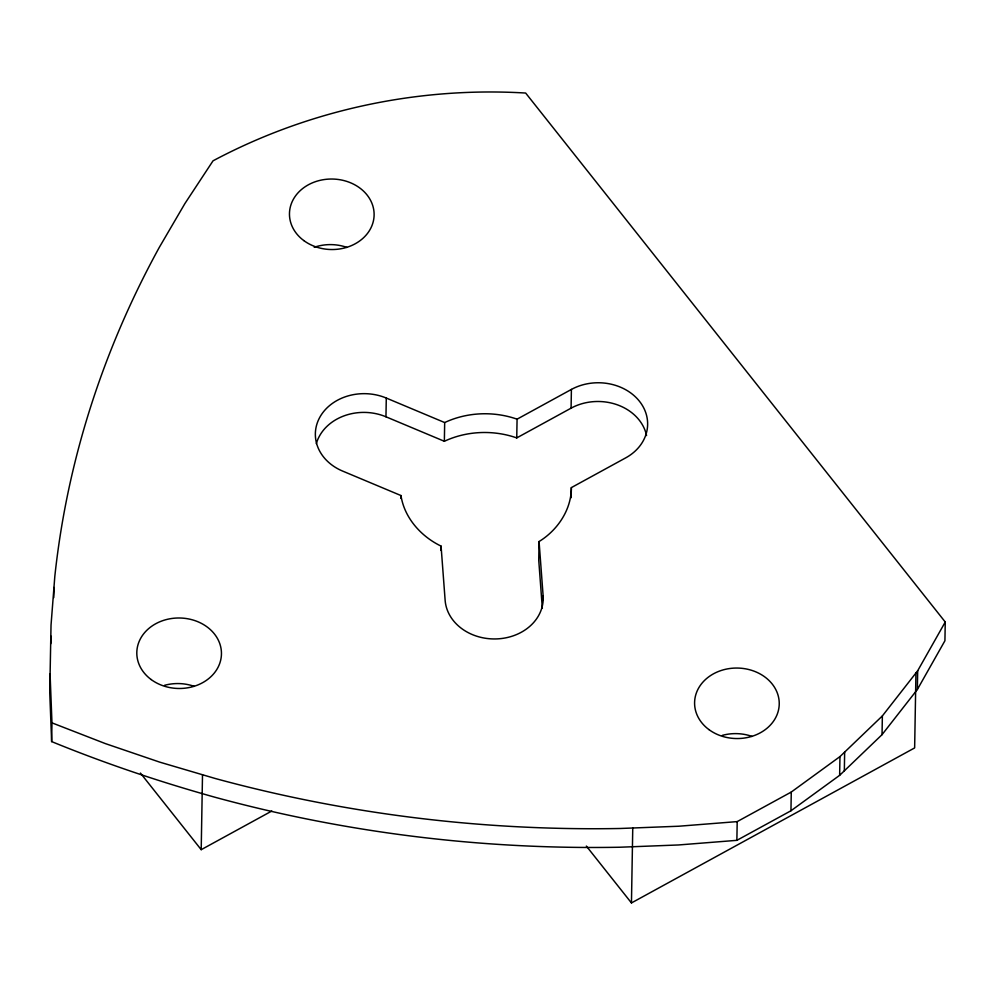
<?xml version="1.0" encoding="UTF-8"?>
<svg xmlns="http://www.w3.org/2000/svg" width="995" height="995" viewBox="0 0 995 995"><rect width="100%" height="100%" fill="white"/><g stroke="black" fill="none" stroke-linecap="round" stroke-linejoin="round"><path stroke-width="1.49" d="M53.78 597.547L53.954 587.46M51.641 741.586L49.75 692.707L51.031 625.071L54.824 576.304A1213.253 1010.547 1 0 1 159.262 247.444L184.896 203.577L213.042 160.817C308.413 109.948 417.85 86.54 525.658 93.045L945.25 622.012L944.927 640.743L917.353 689.51L882.043 734.658L839.643 775.329L790.95 810.776L736.872 840.34L678.466 844.966L619.848 847.23A1213.253 1010.547 1 0 1 214.883 797.219C159.461 781.747 104.898 763.389 51.641 741.586L51.964 722.855L50.073 673.963M271.797 811.037L201.201 849.68L202.507 774.744M316.335 443.633A49.091 40.895 1 0 1 385.96 416.793L386.284 398.05A49.091 40.895 1 0 0 320.477 416.121A49.091 40.895 1 0 0 342.578 471.058L400.973 495.547C404.356 517.885 421.109 536.516 441.071 546.106L445.138 600.346A49.091 40.895 1 0 0 497.189 638.889A49.091 40.895 1 0 0 543.121 595.781L539.066 541.541C557.561 530.198 571.416 509.714 571.354 487.612L625.693 457.874A49.091 40.895 1 0 0 639.449 401.259A49.091 40.895 1 0 0 571.404 389.431L517.077 419.169C493.756 410.985 467.09 412.042 444.678 422.552L386.284 398.05M400.923 498.433L400.973 495.547M440.996 550.434L441.071 546.106M385.96 416.793L444.355 441.282L444.678 422.552M444.355 441.282C466.767 430.773 493.433 429.728 516.741 437.912L517.077 419.169M539.066 541.541L538.743 560.272L542.337 608.318M543.046 600.097L543.121 595.781M516.741 437.912L571.08 408.161L571.404 389.431M571.18 497.699L571.354 487.612M915.947 672.981L914.641 747.917L631.452 902.938L632.758 828.002L678.789 826.223L737.195 821.609L791.274 792.045L839.967 756.598L882.366 715.927L917.676 670.779L945.25 622.012M736.872 840.34L737.195 821.609M790.95 810.776L791.274 792.045M839.643 775.329L839.967 756.598M844.332 770.839L844.655 752.096M882.043 734.658L882.366 715.927M917.353 689.51L917.676 670.779M50.708 643.815L51.292 636.29M632.758 828.002L620.171 828.487A1213.253 1010.547 1 0 1 215.206 778.488L159.747 762.145L105.296 743.576L51.964 722.855M586.341 846.061L631.452 902.938M140.432 773.065L201.201 849.68M571.08 408.161A49.091 40.895 1 0 1 646.563 435.549M314.221 247.282A42.325 35.248 1 0 1 346.981 247.419M164.523 685.319A42.325 35.248 1 0 1 194.323 686.376M722.295 735.38A42.325 35.248 1 0 1 752.108 736.437M303.786 240.566A42.325 35.248 1 0 0 373.274 221.499A42.325 35.248 1 0 0 318.313 180.792A42.325 35.248 1 0 0 303.786 240.566M151.128 679.523A42.325 35.248 1 0 0 220.616 660.444A42.325 35.248 1 0 0 165.667 619.748A42.325 35.248 1 0 0 151.128 679.523M708.913 729.584A42.325 35.248 1 0 0 778.401 710.505A42.325 35.248 1 0 0 723.44 669.809A42.325 35.248 1 0 0 708.913 729.584"/></g></svg>
